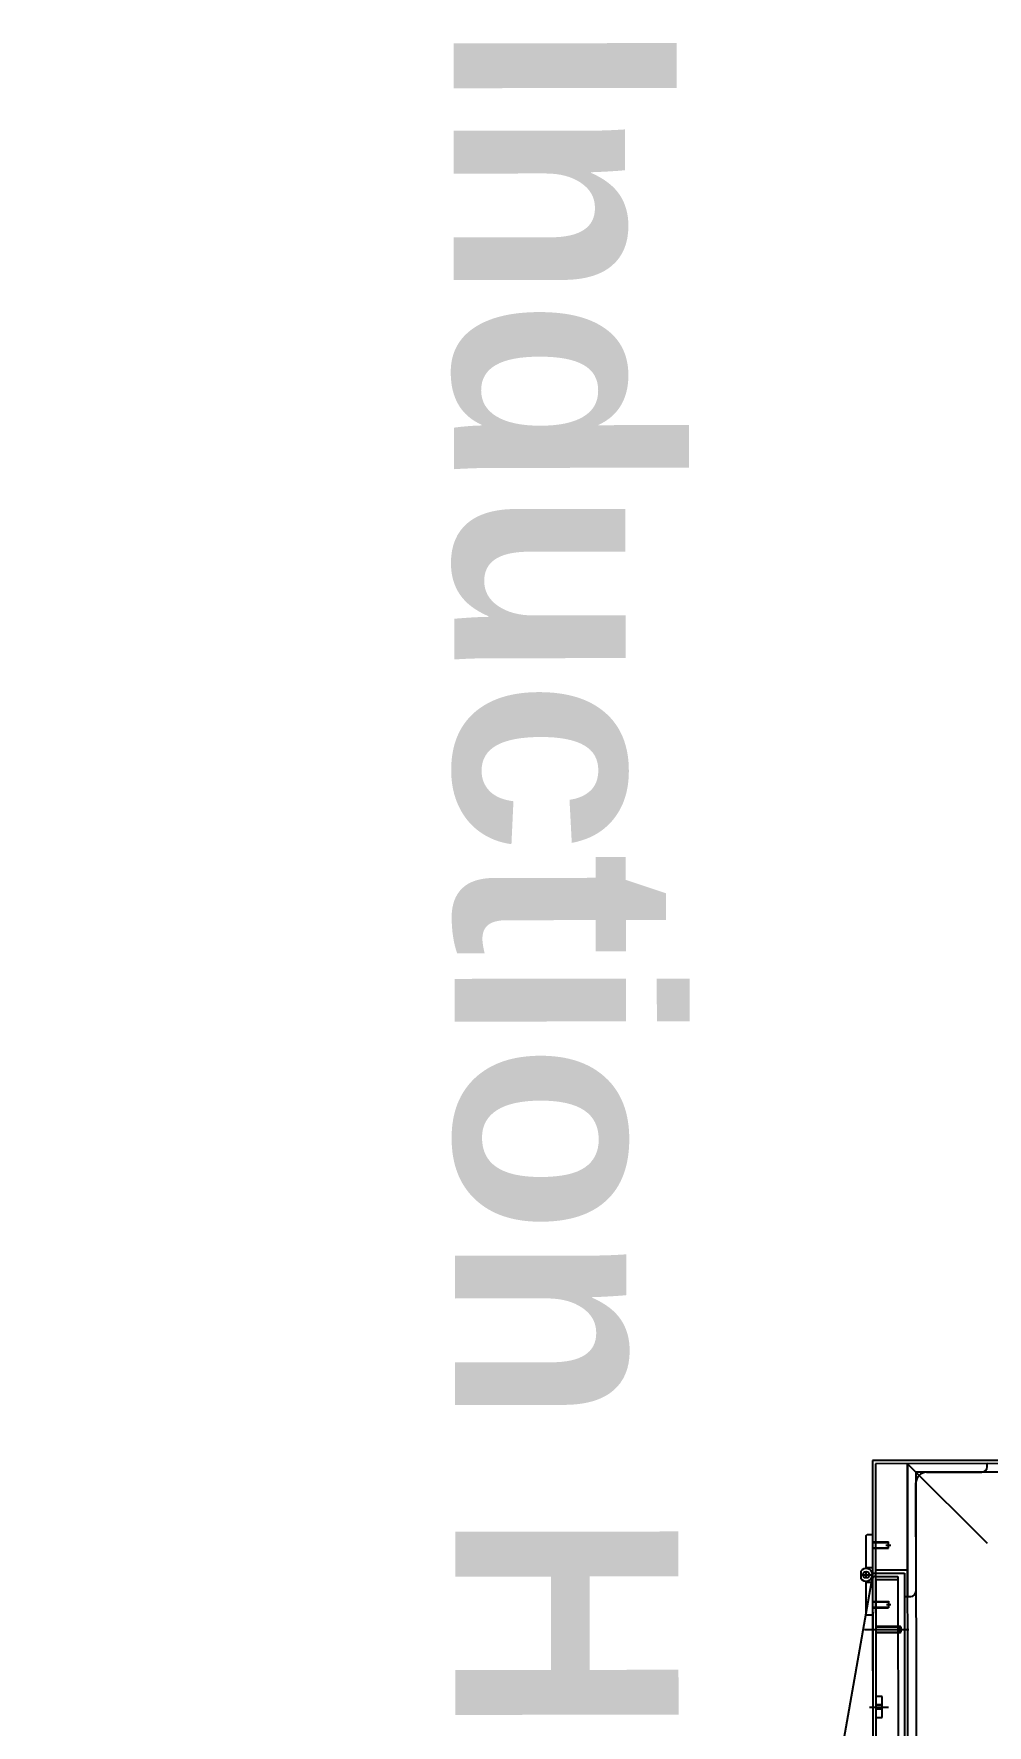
# Model space of a CAD drawing. Header units: feet. Extents: x -99009 to 3252343, y -11094690 to 9035152.
# Drawn here: x 2518465 to 2519362, y -1973462 to -1971870 of the extents above; entities that cross this region are included whole.
import ezdxf

# ---------------------------------------------------------------- set-up
doc = ezdxf.new("R2010")
doc.units = ezdxf.units.FT
for name, color, linetype in [('1', 1, 'Continuous'), ('K-LINE', 7, 'Continuous'), ('栗本図面枠', 7, 'Continuous')]:
    doc.layers.add(name, color=color, linetype=linetype)
doc.styles.get("Standard").update_dxf_attribs({"font": 'GOTHICB.TTF'})

# ---------------------------------------------------------------- blocks, each defined once
blk = doc.blocks.new('K24582845e8a56')
at = {"layer": '栗本図面枠', "color": 1}
for p, q in [((-3309.6, 250, 0), (-3309.6, -1150, 0)), ((-3309.6, 250, 0), (-3309.6, -1150, 0)), ((-3306.6, 247, 0), (-3306.6, -1147, 0)), ((-3298.6, 209, 0), (-3298.6, -1109, 0)), ((-3306.6, -1117, 0), (-3231.6, -1042, 0)), ((-3303.6, -1042, 0), (-3306.6, -1042, 0)), ((-3306.6, -1042, 0), (-3306.6, -1117, 0)), ((-3298.6, -1099, 0), (-3298.6, -1047, 0)), ((-3298.6, -1109, 0), (-1345.6, -1109, 0)), ((-3186.6, -1109, 0), (-3288.6, -1109, 0)), ((-3181.6, -1117, 0), (-3181.6, -1114, 0)), ((-3306.6, -1117, 0), (-3181.6, -1117, 0)), ((-1337.6, -1117, 0), (-3306.6, -1117, 0)), ((-3206.6, -1147, 0), (-3206.6, -1117, 0)), ((-3203.6, -1150, 0), (-3203.6, -1120, 0)), ((-3203.6, -1120, 0), (-1440.6, -1120, 0)), ((-3200.6, -1126, 0), (-2308.6, -1126, 0)), ((-3200.6, -1147.5, 0), (-3200.6, -1126, 0)), ((-3197.6, -1147, 0), (-3197.6, -1126, 0)), ((-3181.6, -1120, 0), (-3181.6, -1117, 0)), ((-3153, -1123.5, 0), (-3153.6, -1124.1, 0)), ((-3153.6, -1126, 0), (-3153.6, -1124.1, 0)), ((-3147.6, -1124.1, 0), (-3153.6, -1124.1, 0)), ((-3153.6, -1147.5, 0), (-3153.6, -1126, 0)), ((-3153, -1123.5, 0), (-3148.2, -1123.5, 0)), ((-3153, -1126, 0), (-3153, -1123.5, 0)), ((-3153, -1147.5, 0), (-3153, -1126, 0)), ((-3150.6, -1157.7, 0), (-3150.6, -1115.9, 0)), ((-3147.6, -1124.1, 0), (-3148.2, -1123.5, 0)), ((-3148.2, -1126, 0), (-3148.2, -1123.5, 0)), ((-3148.2, -1147.5, 0), (-3148.2, -1126, 0)), ((-3147.6, -1126, 0), (-3147.6, -1124.1, 0)), ((-3147.6, -1147.5, 0), (-3147.6, -1126, 0)), ((-3233.1, -1150, 0), (-3233.1, -1135, 0)), ((-3227.1, -1135, 0), (-3233.1, -1135, 0)), ((-3232.6, -1150, 0), (-3232.6, -1135, 0)), ((-3230.1, -1137.5, 0), (-3230.1, -1132.8, 0)), ((-3227.6, -1150, 0), (-3227.6, -1135, 0)), ((-3227.1, -1150, 0), (-3227.1, -1135, 0)), ((-3177.1, -1135, 0), (-3171.1, -1135, 0)), ((-3177.1, -1150, 0), (-3177.1, -1135, 0)), ((-3176.6, -1150, 0), (-3176.6, -1135, 0)), ((-3174.1, -1137, 0), (-3174.1, -1132.8, 0)), ((-3171.6, -1150, 0), (-3171.6, -1135, 0)), ((-3171.1, -1150, 0), (-3171.1, -1135, 0)), ((-3067.6, -1141, 0), (-3087.6, -1141, 0)), ((-3087.6, -1141, 0), (-3087.6, -1147, 0)), ((-3079.6, -1141, 0), (-3079.6, -1147, 0)), ((-3079.2, -1141, 0), (-3079.2, -1147, 0)), ((-3077.6, -1153, 0), (-3077.6, -1135, 0)), ((-3076, -1141, 0), (-3076, -1147, 0)), ((-3075.6, -1141, 0), (-3075.6, -1147, 0)), ((-3067.6, -1147, 0), (-3067.6, -1141, 0)), ((-3309.6, -1150, 0), (-1334.6, -1150, 0)), ((-3309.6, -1150, 0), (-1334.6, -1150, 0)), ((-3306.6, -1147, 0), (-1337.6, -1147, 0)), ((-3240.1, -1155, 0), (-3240.1, -1150, 0)), ((-3240.1, -1150, 0), (-3202.1, -1150, 0)), ((-3239.1, -1156, 0), (-3240.1, -1155, 0)), ((-3208.1, -1156, 0), (-3239.1, -1156, 0)), ((-3209.1, -1156, 0), (-3209.1, -1150, 0)), ((-3205.4, -1161, 0), (-3198.7, -1161, 0)), ((-3199.1, -1156, 0), (-3205.1, -1156, 0)), ((-3202.1, -1161, 0), (-3202.1, -1150, 0)), ((-3195.1, -1150, 0), (-3202.1, -1150, 0)), ((-3199.5, -1150.4, 0), (-2336.8, -1302.5, 0)), ((-3198.1, -1150, 0), (-2326.1, -1150, 0)), ((-3197.6, -1147, 0), (-2326.6, -1147, 0)), ((-3195.1, -1156, 0), (-3196.1, -1156, 0)), ((-3195.1, -1150, 0), (-3164.1, -1150, 0)), ((-3195.1, -1156, 0), (-3195.1, -1150, 0)), ((-3165.1, -1156, 0), (-3195.1, -1156, 0)), ((-3165.1, -1156, 0), (-3164.1, -1155, 0)), ((-3164.1, -1150, 0), (-3164.1, -1155, 0)), ((-3087.6, -1147, 0), (-3067.6, -1147, 0))]:
    blk.add_line(p, q, dxfattribs=at)
blk.add_circle((-3202.1, -1156, 0), 3, dxfattribs=at)
for centre, radius, start, end in [((-3303.6, -1047, 0), 5, 0, 90), ((-3288.6, -1099, 0), 10, 180, 270), ((-3186.6, -1114, 0), 5, 0, 90), ((-3202.1, -1156, 0), 6, 303.5573, 236.4427), ((-3198.1, -1147.5, 0), 2.5, 180, 270)]:
    blk.add_arc(centre, radius, start, end, dxfattribs=at)

msp = doc.modelspace()

# ---------------------------------------------------------------- linework, layer by layer
at = {"layer": '1'}
msp.add_arc((2520410.24778, -1978395.99612), 100000, 84.1346387202, 194.3871675539, dxfattribs=at)

# ---------------------------------------------------------------- block references
at = {"layer": 'K-LINE', "color": 2, "linetype": 'Continuous', "lineweight": 15, "rotation": 270.0650517140735}
msp.add_blockref('K24582845e8a56', (2520408.11897, -1976520.99344), dxfattribs=at)

# ---------------------------------------------------------------- texts
at = {"layer": 'K-LINE', "lineweight": 5, "insert": (2519066.56984, -1968727.68716, -0.00002), "char_height": 210, "width": 8494.6327275, "attachment_point": 1, "rotation": 270.06505171}
msp.add_mtext('\\pxqc;{\\fArial|b1|i0|c0|p34; Induction Heater }', dxfattribs=at)

doc.saveas('drawing.dxf')
